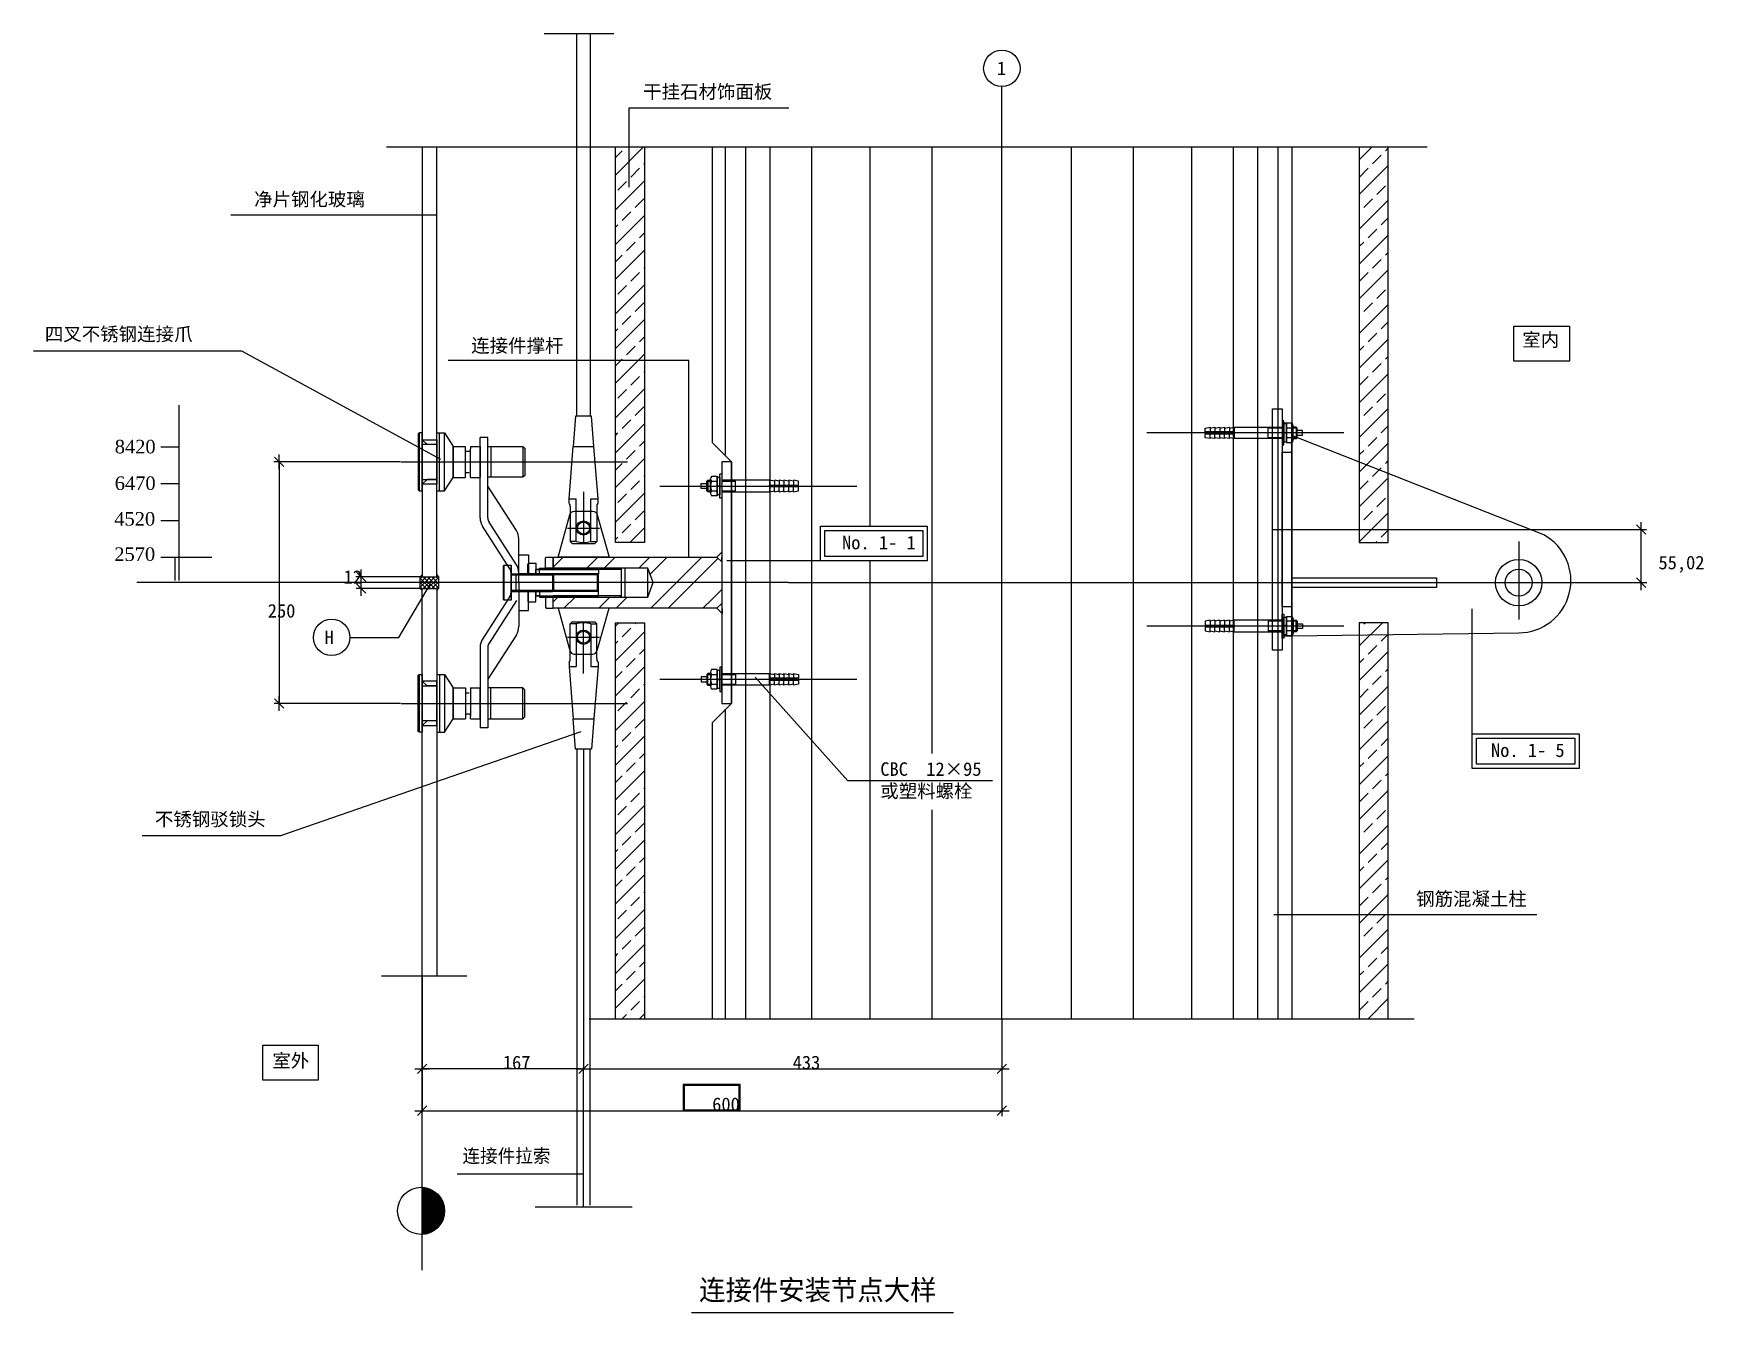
# Model space of a CAD drawing. Header units: metres. Extents: x 7765 to 9494, y 4065 to 5389.
import ezdxf

# ---------------------------------------------------------------- set-up
doc = ezdxf.new("R2010")
doc.units = ezdxf.units.M
for name, color, linetype in [('CACHE', 3, 'Continuous'), ('FORT', 7, 'Continuous'), ('MOYEN', 4, 'Continuous'), ('PUB_DIM', 3, 'Continuous'), ('TEXT', 7, 'Continuous')]:
    doc.layers.add(name, color=color, linetype=linetype)

# ---------------------------------------------------------------- blocks, each defined once
blk = doc.blocks.new('_DIMX')
blk.add_line((-109.45, 0), (109.45, 0))
blk.add_lwpolyline([(-70, -70), (70, 70)])
blk = doc.blocks.new('PLOT')
at = {"layer": 'CACHE'}
for p, q in [((-23, 0), (-18, 5)), ((-18, 15), (-18, 5)), ((18, 15), (18, 5)), ((23, 0), (18, 5))]:
    blk.add_line(p, q, dxfattribs=at)
at = {"layer": 'MOYEN'}
for p, q in [((-16.11, 104.1), (-14.11, 106.1)), ((-16.11, 104.1), (15.89, 104.1)), ((-16.11, 68), (-16.11, 104.1)), ((-14.11, 106.1), (13.89, 106.1)), ((13.89, 106.1), (15.89, 104.1)), ((15.89, 104.1), (15.89, 68)), ((-16.11, 71.1), (15.89, 71.1)), ((-16, 50), (-16, 60)), ((-16, 60), (16, 60)), ((16, 50), (16, 60)), ((-16, 50), (-13.5, 50)), ((-16, 32), (-16, 45)), ((16, 45), (-16, 45)), ((16, 50), (-13.5, 50)), ((-11, 45), (-11, 48.5)), ((11, 45), (11, 48.5)), ((16, 32), (16, 45)), ((-30, 23), (-16, 32)), ((30, 23), (-30, 23)), ((-30, 15), (-30, 23)), ((30, 18), (-30, 18)), ((16, 32), (-16, 32)), ((-16, 32), (16, 32)), ((30, 23), (16, 32)), ((30, 15), (30, 23))]:
    blk.add_line(p, q, dxfattribs=at)
for start in [0, 360]:
    blk.add_arc((-12.5, 48.5), 1.5, start, 90, dxfattribs=at)

msp = doc.modelspace()

# ---------------------------------------------------------------- hatches: boundary and pattern name
h = msp.add_hatch()
h.set_pattern_fill('ANSI33', scale=4)
h.paths.add_polyline_path([(8397.19, 5271.11), (8367.19, 5271.11), (8367.19, 4861.72), (8397.19, 4861.72)])
h = msp.add_hatch()
h.set_pattern_fill('ANSI33', scale=4)
h.paths.add_polyline_path([(9137.19, 5271.11), (9167.19, 5271.11), (9167.19, 4861.72), (9137.19, 4861.72)])
h = msp.add_hatch()
h.set_pattern_fill('ANSI32', scale=4)
h.paths.add_polyline_path([(8467.19, 4820.22), (8467.19, 4846.72), (8302.69, 4846.72), (8302.69, 4835.22), (8400.71, 4835.22), (8406.39, 4820.22)])
h.paths.add_polyline_path([(8467.19, 4793.72), (8467.19, 4820.22), (8406.39, 4820.22), (8400.71, 4805.22), (8302.69, 4805.22), (8302.69, 4793.72)])
h = msp.add_hatch()
h.set_pattern_fill('ANSI32', scale=4)
h.paths.add_polyline_path([(8477.19, 4841.72), (8472.19, 4846.72), (8467.19, 4846.72), (8467.19, 4820.22), (8477.19, 4820.22)])
h.paths.add_polyline_path([(8477.19, 4820.22), (8467.19, 4820.22), (8467.19, 4793.72), (8472.19, 4793.72), (8477.19, 4798.72)])
h = msp.add_hatch()
h.set_pattern_fill('ANSI37')
h.paths.add_polyline_path([(8184.19, 4826.24), (8165.19, 4826.24), (8165.19, 4820.24), (8184.19, 4820.24)])
h.paths.add_polyline_path([(8184.19, 4820.24), (8165.19, 4820.24), (8165.19, 4814.24), (8184.19, 4814.24)])
h = msp.add_hatch()
h.set_pattern_fill('ANSI33', scale=4)
h.paths.add_polyline_path([(8367.19, 4368.89), (8397.19, 4368.89), (8397.19, 4778.72), (8367.19, 4778.72)])
h = msp.add_hatch()
h.set_pattern_fill('ANSI33', scale=4)
h.paths.add_polyline_path([(9167.19, 4368.89), (9137.19, 4368.89), (9137.19, 4778.72), (9167.19, 4778.72)])
h = msp.add_hatch()
h.set_pattern_fill('SOLID')
h.paths.add_polyline_path([(8167.19, 4145.79, 0.4), (8190.44, 4170.11, 0.4), (8167.19, 4194.42)])

# ---------------------------------------------------------------- linework, layer by layer
for p, q in [((8293.28, 5388.6), (8365.68, 5388.6)), ((8767.19, 4368.89), (8767.19, 5333.59)), ((8130.21, 5271.11), (9207.57, 5271.11)), ((8367.19, 4861.72), (8367.19, 5271.11)), ((8397.19, 5271.11), (8397.19, 4861.72)), ((8481.24, 4951.17), (8481.24, 5271.11)), ((8502.08, 4368.89), (8502.08, 5271.11)), ((8527.33, 4368.89), (8527.33, 5271.11)), ((8570.66, 4368.89), (8570.66, 5271.11)), ((8630.94, 4878.79), (8630.94, 5271.11)), ((8694.99, 4643.48), (8694.99, 5271.11)), ((8839.39, 4368.89), (8839.39, 5271.11)), ((8903.44, 4368.89), (8903.44, 5271.11)), ((8963.72, 4368.89), (8963.72, 5271.11)), ((9007.05, 4368.89), (9007.05, 5271.11)), ((9032.3, 4368.89), (9032.3, 5271.11)), ((9053.14, 4368.89), (9053.14, 5271.11)), ((9137.19, 5271.11), (9137.19, 4861.72)), ((9167.19, 4861.72), (9167.19, 5271.11)), ((7969.17, 5201), (8182.87, 5201)), ((7764.78, 5059.96), (7980.23, 5059.96)), ((7980.23, 5059.96), (8186.28, 4947.95)), ((7915.56, 4822.53), (7915.56, 5003.97)), ((9047.19, 5000.24), (9057.19, 5000.24)), ((9047.19, 4750.24), (9047.19, 5000.24)), ((9057.19, 5000.24), (9057.19, 4750.24)), ((8977.69, 4980.24), (8982.69, 4981.24)), ((8977.69, 4976.24), (8977.69, 4980.24)), ((8982.69, 4981.24), (8982.69, 4976.24)), ((8982.69, 4981.24), (8982.69, 4980.24)), ((8982.69, 4980.24), (8987.69, 4981.24)), ((8987.69, 4981.24), (8987.69, 4976.24)), ((8987.69, 4981.24), (8987.69, 4980.24)), ((8987.69, 4980.24), (8992.69, 4981.24)), ((8992.69, 4981.24), (8992.69, 4976.24)), ((8992.69, 4981.24), (8992.69, 4980.24)), ((8992.69, 4980.24), (8997.69, 4981.24)), ((8997.69, 4981.24), (8997.69, 4976.24)), ((8997.69, 4981.24), (8997.69, 4980.24)), ((8997.69, 4980.24), (9002.69, 4981.24)), ((9002.69, 4981.24), (9002.69, 4976.24)), ((9002.69, 4981.24), (9002.69, 4980.24)), ((9002.69, 4980.24), (9007.69, 4981.24)), ((9007.69, 4981.24), (9007.69, 4969.24)), ((9007.69, 4981.24), (9057.19, 4981.24)), ((9042.74, 4969.24), (9042.74, 4981.24)), ((9057.19, 4980.24), (9042.74, 4980.24)), ((9057.19, 4985.24), (9057.19, 4765.24)), ((9067.19, 4985.24), (9057.19, 4985.24)), ((9067.69, 4985.26), (9061.69, 4985.26)), ((9061.69, 4985.26), (9061.69, 4965.23)), ((9067.69, 4980.25), (9061.78, 4980.25)), ((9067.19, 4765.24), (9067.19, 4985.24)), ((9068.69, 4967.73), (9068.69, 4982.75)), ((9071.69, 4981.24), (9068.69, 4981.24)), ((9072.69, 4980.24), (9068.69, 4980.24)), ((9071.69, 4981.24), (9071.69, 4969.24)), ((9072.69, 4980.24), (9071.69, 4981.24)), ((9072.69, 4970.24), (9072.69, 4980.24)), ((9121.24, 4975.24), (8917.36, 4975.24)), ((9007.69, 4976.24), (8977.69, 4976.24)), ((8977.69, 4970.24), (8977.69, 4974.24)), ((8977.69, 4974.24), (9007.69, 4974.24)), ((8982.69, 4969.24), (8977.69, 4970.24)), ((8982.69, 4969.24), (8982.69, 4974.24)), ((8987.69, 4969.24), (8982.69, 4970.24)), ((8982.69, 4970.24), (8982.69, 4969.24)), ((8987.69, 4969.24), (8987.69, 4974.24)), ((8992.69, 4969.24), (8987.69, 4970.24)), ((8987.69, 4970.24), (8987.69, 4969.24)), ((8992.69, 4969.24), (8992.69, 4974.24)), ((8997.69, 4969.24), (8992.69, 4970.24)), ((8992.69, 4970.24), (8992.69, 4969.24)), ((8997.69, 4969.24), (8997.69, 4974.24)), ((9002.69, 4969.24), (8997.69, 4970.24)), ((8997.69, 4970.24), (8997.69, 4969.24)), ((9002.69, 4969.24), (9002.69, 4974.24)), ((9007.69, 4969.24), (9002.69, 4970.24)), ((9002.69, 4970.24), (9002.69, 4969.24)), ((9007.69, 4974.24), (9007.69, 4976.24)), ((9057.19, 4969.24), (9007.69, 4969.24)), ((9057.19, 4970.24), (9042.74, 4970.24)), ((9061.69, 4974.41), (9059.19, 4976.08)), ((9061.69, 4965.23), (9067.69, 4965.23)), ((9067.69, 4970.23), (9061.78, 4970.23)), ((9067.19, 4972.32), (9067.19, 4769.24)), ((9328.15, 4869.66), (9067.19, 4972.32)), ((9072.69, 4970.24), (9068.69, 4970.24)), ((9068.69, 4969.24), (9071.69, 4969.24)), ((9071.69, 4969.24), (9072.69, 4970.24)), ((9078.28, 4977.74), (9072.69, 4977.74)), ((9072.69, 4972.74), (9078.28, 4972.74)), ((9073.47, 4975.24, -43.08), (9073.47, 4975.24, 17.96)), ((9078.28, 4972.74), (9078.28, 4977.74)), ((7896.52, 4960.73), (7915.56, 4960.73)), ((8144.77, 4945.22), (8013.49, 4945.22)), ((8019.26, 4945.22), (8019.26, 4695.22)), ((8145.4, 4945.22), (8379.54, 4945.22)), ((8319.19, 4906.93), (8323.53, 4961.03)), ((8349.19, 4906.93), (8344.85, 4961.03)), ((8477.19, 4945.22), (8477.19, 4695.22)), ((8487.19, 4945.22), (8477.19, 4945.22)), ((8487.19, 4695.22), (8487.19, 4945.22)), ((9057.19, 4795.24), (9057.19, 4955.24)), ((9057.19, 4955.24), (9067.19, 4955.24)), ((9067.19, 4955.24), (9067.19, 4795.24)), ((8465.69, 4912.71), (8465.69, 4927.73)), ((8466.69, 4930.24), (8472.69, 4930.24)), ((8472.69, 4930.24), (8472.69, 4910.21)), ((7896.52, 4922.68), (7915.56, 4922.68)), ((8334.19, 4914.18), (8334.19, 4860.72)), ((8413.14, 4920.22), (8617.02, 4920.22)), ((8456.09, 4917.72), (8456.09, 4922.72)), ((8456.09, 4922.72), (8461.69, 4922.72)), ((8461.69, 4917.72), (8456.09, 4917.72)), ((8460.91, 4920.22, -43.08), (8460.91, 4920.22, 17.96)), ((8461.69, 4925.22), (8462.69, 4926.22)), ((8461.69, 4925.22), (8465.69, 4925.22)), ((8461.69, 4915.22), (8461.69, 4925.22)), ((8461.69, 4915.22), (8465.69, 4915.22)), ((8462.69, 4914.22), (8461.69, 4915.22)), ((8462.69, 4926.22), (8462.69, 4914.22)), ((8462.69, 4926.22), (8465.69, 4926.22)), ((8465.69, 4914.22), (8462.69, 4914.22)), ((8466.69, 4925.23), (8472.6, 4925.23)), ((8466.69, 4915.21), (8472.6, 4915.21)), ((8472.69, 4910.21), (8466.69, 4910.21)), ((8472.69, 4919.39), (8475.19, 4921.05)), ((8526.69, 4926.22), (8477.19, 4926.22)), ((8477.19, 4925.22), (8491.64, 4925.22)), ((8477.19, 4915.22), (8491.64, 4915.22)), ((8477.19, 4914.22), (8526.69, 4914.22)), ((8491.64, 4914.22), (8491.64, 4926.22)), ((8526.69, 4926.22), (8526.69, 4914.22)), ((8531.69, 4925.22), (8526.69, 4926.22)), ((8526.69, 4919.22), (8526.69, 4921.22)), ((8526.69, 4921.22), (8556.69, 4921.22)), ((8556.69, 4919.22), (8526.69, 4919.22)), ((8526.69, 4914.22), (8531.69, 4915.22)), ((8531.69, 4926.22), (8531.69, 4921.22)), ((8536.69, 4925.22), (8531.69, 4926.22)), ((8531.69, 4926.22), (8531.69, 4925.22)), ((8531.69, 4914.22), (8531.69, 4919.22)), ((8531.69, 4915.22), (8531.69, 4914.22)), ((8531.69, 4914.22), (8536.69, 4915.22)), ((8536.69, 4926.22), (8536.69, 4921.22)), ((8541.69, 4925.22), (8536.69, 4926.22)), ((8536.69, 4926.22), (8536.69, 4925.22)), ((8536.69, 4914.22), (8536.69, 4919.22)), ((8536.69, 4915.22), (8536.69, 4914.22)), ((8536.69, 4914.22), (8541.69, 4915.22)), ((8541.69, 4926.22), (8541.69, 4921.22)), ((8546.69, 4925.22), (8541.69, 4926.22)), ((8541.69, 4926.22), (8541.69, 4925.22)), ((8541.69, 4914.22), (8541.69, 4919.22)), ((8541.69, 4915.22), (8541.69, 4914.22)), ((8541.69, 4914.22), (8546.69, 4915.22)), ((8546.69, 4926.22), (8546.69, 4921.22)), ((8551.69, 4925.22), (8546.69, 4926.22)), ((8546.69, 4926.22), (8546.69, 4925.22)), ((8546.69, 4914.22), (8546.69, 4919.22)), ((8546.69, 4915.22), (8546.69, 4914.22)), ((8546.69, 4914.22), (8551.69, 4915.22)), ((8551.69, 4926.22), (8551.69, 4921.22)), ((8556.69, 4925.22), (8551.69, 4926.22)), ((8551.69, 4926.22), (8551.69, 4925.22)), ((8551.69, 4914.22), (8551.69, 4919.22)), ((8551.69, 4915.22), (8551.69, 4914.22)), ((8551.69, 4914.22), (8556.69, 4915.22)), ((8556.69, 4921.22), (8556.69, 4925.22)), ((8556.69, 4915.22), (8556.69, 4919.22)), ((8319.19, 4902.62), (8319.19, 4906.93)), ((8319.19, 4906.93), (8326.69, 4906.93)), ((8320.44, 4898.82), (8320.44, 4862.72)), ((8326.69, 4862.72), (8326.69, 4906.93)), ((8341.69, 4862.72), (8341.69, 4906.93)), ((8341.69, 4906.93), (8349.19, 4906.93)), ((8347.94, 4898.82), (8347.94, 4862.72)), ((8349.19, 4902.62), (8349.19, 4906.93)), ((7896.52, 4884.63), (7915.56, 4884.63)), ((8317.62, 4876.72), (8350.76, 4876.72)), ((8317.62, 4876.72), (8350.76, 4876.72)), ((9047.81, 4875.24), (9434.45, 4875.24)), ((9428.88, 4820.22), (9428.88, 4875.24)), ((8326.69, 4862.72), (8320.44, 4862.72)), ((8322.44, 4860.72), (8320.44, 4862.72)), ((8322.44, 4860.72), (8345.94, 4860.72)), ((8341.69, 4862.72), (8347.94, 4862.72)), ((8345.94, 4860.72), (8347.94, 4862.72)), ((8397.19, 4861.72), (8367.19, 4861.72)), ((8583.94, 4874.29), (8685.51, 4874.29)), ((8583.94, 4847.29), (8583.94, 4874.29)), ((8685.51, 4874.29), (8685.51, 4847.29)), ((9137.19, 4861.72), (9167.19, 4861.72)), ((9302.17, 4862.81), (9302.17, 4782.11)), ((7896.52, 4846.58), (7949.52, 4846.58)), ((8302.69, 4835.22), (8302.69, 4846.72)), ((8302.69, 4846.72), (8472.19, 4846.72)), ((8472.19, 4846.72), (8477.19, 4841.72)), ((8477.19, 4841.72), (8477.19, 4798.72)), ((8477.19, 4841.72), (8477.19, 4798.72)), ((8579.44, 4842.79), (8482.53, 4842.79)), ((8685.51, 4847.29), (8583.94, 4847.29)), ((8630.94, 4368.89), (8630.94, 4842.79)), ((8167.7, 4826.22), (8098.65, 4826.22)), ((8104.13, 4814.22), (8104.13, 4826.22)), ((8167.19, 4828.24), (8165.19, 4826.24)), ((8165.19, 4814.24), (8165.19, 4826.24)), ((8182.19, 4828.24), (8184.19, 4826.24)), ((8184.19, 4826.24), (8184.19, 4814.24)), ((8259.19, 4805.22), (8259.19, 4838.22)), ((8260.19, 4828.22), (8259.19, 4829.22)), ((8311.69, 4833.72), (8285.69, 4833.72)), ((8400.71, 4835.22), (8302.69, 4835.22)), ((8302.69, 4812.22), (8302.69, 4828.22)), ((8310.19, 4835.22), (8348.19, 4835.22)), ((8349.69, 4829.22), (8348.69, 4828.22)), ((8348.69, 4812.22), (8348.69, 4828.22)), ((8349.69, 4811.22), (8349.69, 4829.22)), ((8400.71, 4805.22), (8400.71, 4835.22)), ((8406.39, 4820.22), (8400.71, 4835.22)), ((9067.19, 4825.22), (9217.19, 4825.22)), ((9067.19, 4815.22), (9067.19, 4825.22)), ((9217.19, 4825.22), (9217.19, 4815.22)), ((8546.2, 4820.22), (7871.95, 4820.22)), ((8166.56, 4814.22), (8098.88, 4814.22)), ((8167.19, 4812.24), (8165.19, 4814.24)), ((8182.19, 4812.24), (8184.19, 4814.24)), ((8259.19, 4811.22), (8302.19, 4811.22)), ((8276.69, 4812.22), (8348.69, 4812.22)), ((8349.69, 4811.22), (8348.69, 4812.22)), ((8400.71, 4805.22), (8406.39, 4820.22)), ((8546.2, 4820.22), (9262.88, 4820.22)), ((8987.71, 4820.22), (9221.06, 4820.22)), ((9032.93, 4820.22), (9434.68, 4820.22)), ((9217.19, 4815.22), (9067.19, 4815.22)), ((9239.75, 4820.22), (9364.6, 4820.22)), ((8302.69, 4793.72), (8302.69, 4805.22)), ((8302.69, 4805.22), (8400.71, 4805.22)), ((8472.19, 4793.72), (8302.69, 4793.72)), ((8477.19, 4798.72), (8472.19, 4793.72)), ((9067.19, 4795.24), (9057.19, 4795.24)), ((9254.04, 4663.9), (9254.04, 4793.18)), ((8322.44, 4779.72), (8320.44, 4777.72)), ((8320.44, 4741.62), (8320.44, 4777.72)), ((8326.69, 4777.72), (8320.44, 4777.72)), ((8322.44, 4779.72), (8345.94, 4779.72)), ((8326.69, 4777.72), (8326.69, 4733.51)), ((8334.19, 4726.27), (8334.19, 4779.72)), ((8341.69, 4777.72), (8347.94, 4777.72)), ((8341.69, 4777.72), (8341.69, 4733.51)), ((8345.94, 4779.72), (8347.94, 4777.72)), ((8347.94, 4741.62), (8347.94, 4777.72)), ((8367.19, 4778.72), (8397.19, 4778.72)), ((8367.19, 4368.89), (8367.19, 4778.72)), ((8397.19, 4778.72), (8397.19, 4368.89)), ((9121.24, 4775.24), (8917.36, 4775.24)), ((8982.69, 4781.24), (8977.69, 4780.24)), ((8977.69, 4780.24), (8977.69, 4776.24)), ((8977.69, 4776.24), (9007.69, 4776.24)), ((9007.69, 4774.24), (8977.69, 4774.24)), ((8977.69, 4774.24), (8977.69, 4770.24)), ((8982.69, 4781.24), (8982.69, 4776.24)), ((8987.69, 4781.24), (8982.69, 4780.24)), ((8982.69, 4780.24), (8982.69, 4781.24)), ((8982.69, 4769.24), (8982.69, 4774.24)), ((8987.69, 4781.24), (8987.69, 4776.24)), ((8992.69, 4781.24), (8987.69, 4780.24)), ((8987.69, 4780.24), (8987.69, 4781.24)), ((8987.69, 4769.24), (8987.69, 4774.24)), ((8992.69, 4781.24), (8992.69, 4776.24)), ((8997.69, 4781.24), (8992.69, 4780.24)), ((8992.69, 4780.24), (8992.69, 4781.24)), ((8992.69, 4769.24), (8992.69, 4774.24)), ((8997.69, 4781.24), (8997.69, 4776.24)), ((9002.69, 4781.24), (8997.69, 4780.24)), ((8997.69, 4780.24), (8997.69, 4781.24)), ((8997.69, 4769.24), (8997.69, 4774.24)), ((9002.69, 4781.24), (9002.69, 4776.24)), ((9007.69, 4781.24), (9002.69, 4780.24)), ((9002.69, 4780.24), (9002.69, 4781.24)), ((9002.69, 4769.24), (9002.69, 4774.24)), ((9007.69, 4769.24), (9007.69, 4781.24)), ((9057.19, 4781.24), (9007.69, 4781.24)), ((9007.69, 4776.24), (9007.69, 4774.24)), ((9042.74, 4781.24), (9042.74, 4769.24)), ((9057.19, 4780.24), (9042.74, 4780.24)), ((9061.69, 4776.08), (9059.19, 4774.41)), ((9061.69, 4765.23), (9061.69, 4785.26)), ((9061.69, 4785.26), (9067.69, 4785.26)), ((9067.69, 4780.25), (9061.78, 4780.25)), ((9068.69, 4782.75), (9068.69, 4767.73)), ((9068.69, 4781.24), (9071.69, 4781.24)), ((9072.69, 4780.24), (9068.69, 4780.24)), ((9071.69, 4769.24), (9071.69, 4781.24)), ((9071.69, 4781.24), (9072.69, 4780.24)), ((9072.69, 4780.24), (9072.69, 4770.24)), ((9072.69, 4777.74), (9078.28, 4777.74)), ((9078.28, 4772.74), (9072.69, 4772.74)), ((9073.47, 4775.24, -43.08), (9073.47, 4775.24, 17.96)), ((9078.28, 4777.74), (9078.28, 4772.74)), ((9137.19, 4778.72), (9137.19, 4368.89)), ((9167.19, 4778.72), (9137.19, 4778.72)), ((9167.19, 4368.89), (9167.19, 4778.72)), ((8317.62, 4763.72), (8350.76, 4763.72)), ((8977.69, 4770.24), (8982.69, 4769.24)), ((8982.69, 4769.24), (8982.69, 4770.24)), ((8982.69, 4770.24), (8987.69, 4769.24)), ((8987.69, 4769.24), (8987.69, 4770.24)), ((8987.69, 4770.24), (8992.69, 4769.24)), ((8992.69, 4769.24), (8992.69, 4770.24)), ((8992.69, 4770.24), (8997.69, 4769.24)), ((8997.69, 4769.24), (8997.69, 4770.24)), ((8997.69, 4770.24), (9002.69, 4769.24)), ((9002.69, 4769.24), (9002.69, 4770.24)), ((9002.69, 4770.24), (9007.69, 4769.24)), ((9007.69, 4769.24), (9057.19, 4769.24)), ((9057.19, 4770.24), (9042.74, 4770.24)), ((9057.19, 4765.24), (9067.19, 4765.24)), ((9067.69, 4765.23), (9061.69, 4765.23)), ((9067.69, 4770.23), (9061.78, 4770.23)), ((9067.19, 4769.24), (9067.19, 4765.24)), ((9067.19, 4765.24), (9302.17, 4768.32)), ((9072.69, 4770.24), (9068.69, 4770.24)), ((9071.69, 4769.24), (9068.69, 4769.24)), ((9072.69, 4770.24), (9071.69, 4769.24)), ((8319.19, 4737.83), (8319.19, 4733.51)), ((8349.19, 4737.83), (8349.19, 4733.51)), ((9057.19, 4750.24), (9047.19, 4750.24)), ((8319.19, 4733.51), (8326.69, 4733.51)), ((8319.19, 4733.51), (8323.53, 4679.41)), ((8341.69, 4733.51), (8349.19, 4733.51)), ((8349.19, 4733.51), (8344.85, 4679.41)), ((8413.14, 4720.22), (8617.02, 4720.22)), ((8461.69, 4722.72), (8456.09, 4722.72)), ((8456.09, 4722.72), (8456.09, 4717.72)), ((8460.91, 4720.22, -43.08), (8460.91, 4720.22, 17.96)), ((8462.69, 4726.22), (8461.69, 4725.22)), ((8461.69, 4725.22), (8465.69, 4725.22)), ((8461.69, 4725.22), (8461.69, 4715.22)), ((8462.69, 4714.22), (8462.69, 4726.22)), ((8465.69, 4726.22), (8462.69, 4726.22)), ((8465.69, 4727.73), (8465.69, 4712.71)), ((8472.69, 4730.24), (8466.69, 4730.24)), ((8466.69, 4725.23), (8472.6, 4725.23)), ((8472.69, 4710.21), (8472.69, 4730.24)), ((8472.69, 4721.05), (8475.19, 4719.39)), ((8477.19, 4726.22), (8526.69, 4726.22)), ((8477.19, 4725.22), (8491.64, 4725.22)), ((8491.64, 4726.22), (8491.64, 4714.22)), ((8526.69, 4714.22), (8526.69, 4726.22)), ((8526.69, 4726.22), (8531.69, 4725.22)), ((8556.69, 4721.22), (8526.69, 4721.22)), ((8526.69, 4721.22), (8526.69, 4719.22)), ((8531.69, 4726.22), (8531.69, 4721.22)), ((8531.69, 4725.22), (8531.69, 4726.22)), ((8531.69, 4726.22), (8536.69, 4725.22)), ((8536.69, 4726.22), (8536.69, 4721.22)), ((8536.69, 4725.22), (8536.69, 4726.22)), ((8536.69, 4726.22), (8541.69, 4725.22)), ((8541.69, 4726.22), (8541.69, 4721.22)), ((8541.69, 4725.22), (8541.69, 4726.22)), ((8541.69, 4726.22), (8546.69, 4725.22)), ((8546.69, 4726.22), (8546.69, 4721.22)), ((8546.69, 4725.22), (8546.69, 4726.22)), ((8546.69, 4726.22), (8551.69, 4725.22)), ((8551.69, 4726.22), (8551.69, 4721.22)), ((8551.69, 4725.22), (8551.69, 4726.22)), ((8551.69, 4726.22), (8556.69, 4725.22)), ((8556.69, 4725.22), (8556.69, 4721.22)), ((8167.19, 4108.75), (8167.19, 4717.86)), ((8456.09, 4717.72), (8461.69, 4717.72)), ((8461.69, 4715.22), (8465.69, 4715.22)), ((8461.69, 4715.22), (8462.69, 4714.22)), ((8462.69, 4714.22), (8465.69, 4714.22)), ((8466.69, 4715.21), (8472.6, 4715.21)), ((8466.69, 4710.21), (8472.69, 4710.21)), ((8477.19, 4715.22), (8491.64, 4715.22)), ((8526.69, 4714.22), (8477.19, 4714.22)), ((8526.69, 4719.22), (8556.69, 4719.22)), ((8531.69, 4715.22), (8526.69, 4714.22)), ((8531.69, 4714.22), (8531.69, 4719.22)), ((8536.69, 4715.22), (8531.69, 4714.22)), ((8531.69, 4714.22), (8531.69, 4715.22)), ((8536.69, 4714.22), (8536.69, 4719.22)), ((8541.69, 4715.22), (8536.69, 4714.22)), ((8536.69, 4714.22), (8536.69, 4715.22)), ((8541.69, 4714.22), (8541.69, 4719.22)), ((8546.69, 4715.22), (8541.69, 4714.22)), ((8541.69, 4714.22), (8541.69, 4715.22)), ((8546.69, 4714.22), (8546.69, 4719.22)), ((8551.69, 4715.22), (8546.69, 4714.22)), ((8546.69, 4714.22), (8546.69, 4715.22)), ((8551.69, 4714.22), (8551.69, 4719.22)), ((8556.69, 4715.22), (8551.69, 4714.22)), ((8551.69, 4714.22), (8551.69, 4715.22)), ((8556.69, 4719.22), (8556.69, 4715.22)), ((8144.77, 4695.22), (8013.88, 4695.22)), ((8145.4, 4695.22), (8379.54, 4695.22)), ((8477.19, 4695.22), (8487.19, 4695.22)), ((8481.24, 4368.89), (8481.24, 4689.27)), ((8020.85, 4558.59), (8331.77, 4666.07)), ((9258.54, 4659.4), (9360.11, 4659.4)), ((9258.54, 4632.4), (9258.54, 4659.4)), ((9360.11, 4659.4), (9360.11, 4632.4)), ((8334.19, 4647.35), (8334.19, 4315.92)), ((9360.11, 4632.4), (9258.54, 4632.4)), ((8694.99, 4368.89), (8694.99, 4584.95)), ((7877.2, 4558.59), (8020.85, 4558.59)), ((8124.92, 4413.3), (8213.37, 4413.3)), ((8167.19, 4412.68), (8167.19, 4272.51)), ((8167.19, 4412.68), (8167.19, 4315.92)), ((8340.01, 4368.89), (9194.1, 4368.89)), ((8767.19, 4368.26), (8767.19, 4315.92)), ((8767.19, 4368.26), (8767.19, 4268.18)), ((8331.69, 4317.17), (8167.19, 4317.17)), ((8330.37, 4317.17), (8767.19, 4317.17)), ((8334.19, 4174.94), (8334.19, 4318.42)), ((8167.19, 4273.76), (8767.19, 4273.76)), ((8283.97, 4174.32), (8384.4, 4174.32)), ((8446.06, 4064.82), (8717.08, 4064.82))]:
    msp.add_line(p, q)
for points in [[(8327.19, 4992.47), (8327.19, 5388.6)], [(8341.19, 5388.6), (8341.19, 4992.47)], [(8381.46, 5229.5), (8381.46, 5311.54), (8546.85, 5311.54)], [(8167.19, 5271.11), (8167.19, 4826.22), (8182.19, 4826.22), (8182.19, 5271.11)], [(8443.09, 4846.72), (8443.09, 5050.21), (8194.25, 5050.21)], [(8164.19, 4915.11), (8164.19, 4975.11), (8163.19, 4974.11), (8163.19, 4916.11), (8164.19, 4915.11)], [(7911.59, 4822.53), (7911.59, 4846.58)], [(8472.19, 4846.72), (8477.19, 4841.72), (8477.69, 4852.22), (8472.19, 4846.72)], [(8259.19, 4829.22), (8302.19, 4829.22), (8303.19, 4828.22), (8303.19, 4812.22), (8302.19, 4811.22), (8259.19, 4811.22), (8259.19, 4829.22), (8259.19, 4828.22), (8303.19, 4828.22), (8303.19, 4812.22), (8259.19, 4812.22)], [(8348.69, 4828.22), (8277.69, 4828.22), (8276.69, 4829.22), (8276.69, 4839.22), (8277.69, 4840.22), (8284.69, 4840.22), (8284.69, 4833.72), (8288.69, 4833.72), (8288.69, 4835.22), (8348.19, 4835.22), (8349.69, 4833.72), (8349.69, 4829.22), (8349.69, 4829.22), (8276.69, 4829.22)], [(8092.29, 4763.56), (8143.06, 4763.56), (8175.7, 4819.04)], [(8167.19, 4413.3), (8167.19, 4814.22), (8182.19, 4814.22), (8182.19, 4413.3)], [(8348.69, 4812.22), (8277.69, 4812.22), (8276.69, 4811.22), (8276.69, 4801.22), (8277.69, 4800.22), (8284.69, 4800.22), (8284.69, 4806.72), (8288.69, 4806.72), (8288.69, 4805.22), (8348.19, 4805.22), (8349.69, 4806.72), (8349.69, 4811.22), (8349.69, 4811.22), (8276.69, 4811.22)], [(8472.19, 4793.72), (8477.19, 4798.72), (8477.69, 4788.22), (8472.19, 4793.72)], [(8164.19, 4725.33), (8164.19, 4665.33), (8163.19, 4666.33), (8163.19, 4724.33), (8164.19, 4725.33)], [(8757.54, 4615.03), (8607.68, 4615.03), (8512.02, 4722.51)], [(8327.19, 4647.97), (8327.19, 4175.88)], [(8341.19, 4175.88), (8341.19, 4647.97)], [(9048.54, 4476.93), (9320.81, 4476.93)], [(8203.38, 4208.29), (8333.56, 4208.29)]]:
    msp.add_lwpolyline(points)
for points in [[(9297.2, 5085.57), (9354.59, 5085.57), (9354.59, 5049.39), (9297.2, 5049.39)], [(8342.32, 4992.47), (8326.05, 4992.47), (8323.53, 4961.03), (8344.85, 4961.03)], [(9059.19, 4962.74), (9059.19, 4987.74), (9057.19, 4987.74), (9057.19, 4962.74)], [(9059.19, 4984.44), (9059.19, 4966.04), (9061.69, 4966.04), (9061.69, 4984.44)], [(8167.19, 4975.11), (8164.19, 4975.11), (8164.19, 4915.11), (8167.19, 4915.11)], [(8182.19, 4922.11), (8167.19, 4922.11), (8167.19, 4968.11), (8182.19, 4968.11)], [(8167.19, 4927.11), (8182.19, 4927.11), (8182.19, 4963.11), (8167.19, 4963.11)], [(8475.19, 4929.42), (8475.19, 4911.02), (8472.69, 4911.02), (8472.69, 4929.42)], [(8475.19, 4907.72), (8475.19, 4932.72), (8477.19, 4932.72), (8477.19, 4907.72)], [(8579.44, 4878.79), (8690.01, 4878.79), (8690.01, 4842.79), (8579.44, 4842.79)], [(8277.19, 4829.22), (8267.19, 4829.22), (8267.19, 4849), (8277.19, 4849)], [(8295.69, 4846.72), (8302.69, 4846.72), (8302.69, 4835.22), (8294.69, 4835.22), (8294.69, 4845.72)], [(8259.19, 4802.22), (8252.19, 4802.22), (8251.19, 4803.22), (8251.19, 4837.22), (8252.19, 4838.22), (8259.19, 4838.22)], [(8259.19, 4802.22), (8252.19, 4802.22), (8252.19, 4838.22), (8259.19, 4838.22)], [(8259.19, 4829.22), (8302.19, 4829.22), (8302.19, 4811.22), (8259.19, 4811.22)], [(8302.19, 4811.22), (8259.19, 4811.22), (8259.19, 4829.22), (8302.19, 4829.22)], [(8302.19, 4811.22), (8259.19, 4811.22), (8259.19, 4829.22), (8302.19, 4829.22)], [(8264.19, 4811.22), (8259.19, 4811.22), (8259.19, 4829.22), (8264.19, 4829.22)], [(8264.19, 4812.22), (8259.19, 4812.22), (8259.19, 4828.22), (8264.19, 4828.22)], [(8284.69, 4833.72), (8349.69, 4833.72), (8349.69, 4829.22), (8284.69, 4829.22)], [(8288.69, 4833.72), (8284.69, 4833.72), (8284.69, 4829.22), (8288.69, 4829.22)], [(8302.69, 4835.22), (8373.19, 4835.22), (8373.19, 4833.72), (8302.69, 4833.72)], [(8373.19, 4805.22), (8377.26, 4805.22), (8377.26, 4835.22), (8373.19, 4835.22)], [(8277.19, 4811.22), (8267.19, 4811.22), (8267.19, 4791.44), (8277.19, 4791.44)], [(8284.69, 4806.72), (8349.69, 4806.72), (8349.69, 4811.22), (8284.69, 4811.22)], [(8288.69, 4806.72), (8284.69, 4806.72), (8284.69, 4811.22), (8288.69, 4811.22)], [(8302.69, 4805.22), (8373.19, 4805.22), (8373.19, 4806.72), (8302.69, 4806.72)], [(8295.69, 4793.72), (8302.69, 4793.72), (8302.69, 4805.22), (8294.69, 4805.22), (8294.69, 4794.72)], [(9059.19, 4787.74), (9059.19, 4762.74), (9057.19, 4762.74), (9057.19, 4787.74)], [(9059.19, 4766.04), (9059.19, 4784.44), (9061.69, 4784.44), (9061.69, 4766.04)], [(8167.19, 4665.33), (8164.19, 4665.33), (8164.19, 4725.33), (8167.19, 4725.33)], [(8475.19, 4711.02), (8475.19, 4729.42), (8472.69, 4729.42), (8472.69, 4711.02)], [(8475.19, 4732.72), (8475.19, 4707.72), (8477.19, 4707.72), (8477.19, 4732.72)], [(8182.19, 4718.33), (8167.19, 4718.33), (8167.19, 4672.33), (8182.19, 4672.33)], [(8167.19, 4713.33), (8182.19, 4713.33), (8182.19, 4677.33), (8167.19, 4677.33)], [(8342.32, 4647.97), (8326.05, 4647.97), (8323.53, 4679.41), (8344.85, 4679.41)], [(9254.04, 4663.9), (9364.61, 4663.9), (9364.61, 4627.9), (9254.04, 4627.9)], [(8002.11, 4341.54), (8059.49, 4341.54), (8059.49, 4305.35), (8002.11, 4305.35)], [(8437.2, 4273.76), (8496.46, 4273.76), (8496.46, 4300.85), (8437.2, 4300.85)], [(8438.25, 4274.81), (8495.41, 4274.81), (8495.41, 4299.8), (8438.25, 4299.8)]]:
    msp.add_lwpolyline(points, close=True)
for points in [[(8348.46, 4890.48), (8360.58, 4846.72), (8307.8, 4846.72), (8319.91, 4890.48, -0.34), (8324.73, 4894.15), (8343.64, 4894.15, -0.34)], [(8348.46, 4749.96), (8360.58, 4793.72), (8307.8, 4793.72), (8319.91, 4749.96, 0.34), (8324.73, 4746.29), (8343.64, 4746.29, 0.34)]]:
    msp.add_lwpolyline(points, format="xyb", close=True)
for centre, radius in [((8767.19, 5352.43), 18.84), ((8334.19, 4876.72), 7.43), ((8334.19, 4876.72), 7.43), ((8334.19, 4876.72), 6.25), ((9302.17, 4820.22), 24), ((9302.17, 4820.22), 14), ((8073.45, 4763.56), 18.84), ((8334.19, 4763.72), 7.43), ((8334.19, 4763.72), 6.25), ((8166.1, 4170.11), 24.34)]:
    msp.add_circle(centre, radius)
for centre, radius, start, end in [((9065.05, 4982.75), 3.63, 316.46, 43.54), ((9055.65, 4975.24), 13.04, 337.41, 22.59), ((9065.05, 4967.73), 3.63, 316.46, 43.54), ((8469.32, 4927.73), 3.63, 136.46, 223.54), ((8478.73, 4920.22), 13.04, 157.41, 202.59), ((8469.32, 4912.71), 3.63, 136.46, 223.54), ((8315.96, 4899.45), 4.52, 352.08, 44.47), ((8352.42, 4899.45), 4.52, 135.53, 187.92), ((8334.19, 4891.04), 29.29, 255.17, 284.83), ((9302.17, 4822.32), 54, 270, 61.25), ((8334.19, 4749.4), 29.29, 75.17, 104.83), ((9065.05, 4782.75), 3.63, 316.46, 43.54), ((9055.65, 4775.24), 13.04, 337.41, 22.59), ((9065.05, 4767.73), 3.63, 316.46, 43.54), ((8315.96, 4740.99), 4.52, 315.53, 7.92), ((8352.42, 4740.99), 4.52, 172.08, 224.47), ((8469.32, 4727.73), 3.63, 136.46, 223.54), ((8478.73, 4720.22), 13.04, 157.41, 202.59), ((8469.32, 4712.71), 3.63, 136.46, 223.54)]:
    msp.add_arc(centre, radius, start, end)
at = {"layer": 'MOYEN'}
for p, q in [((8235.19, 4970.33), (8227.19, 4970.33)), ((8227.19, 4887.21), (8227.19, 4970.33)), ((8235.19, 4887.21), (8235.19, 4970.33)), ((8264.66, 4874.16), (8235.19, 4920.22)), ((8257.93, 4834.5), (8229.71, 4878.58)), ((8264.66, 4838.81), (8236.45, 4882.89)), ((8267.19, 4820.22), (8267.19, 4865.54)), ((8259.19, 4820.22), (8259.19, 4830.18)), ((8267.19, 4820.22), (8267.19, 4830.18)), ((8257.93, 4805.95), (8229.71, 4761.86)), ((8259.19, 4820.22), (8259.19, 4810.26)), ((8267.19, 4820.22), (8267.19, 4774.9)), ((8264.66, 4801.63), (8236.45, 4757.55)), ((8264.66, 4766.28), (8235.19, 4720.22)), ((8227.19, 4753.24), (8227.19, 4670.11)), ((8235.19, 4753.24), (8235.19, 4670.11)), ((8235.19, 4670.11), (8227.19, 4670.11))]:
    msp.add_line(p, q, dxfattribs=at)
for centre, radius, start, end in [((8243.19, 4887.21), 16, 180, 212.62), ((8243.19, 4887.21), 8, 180, 212.62), ((8251.19, 4865.54), 16, 0, 32.62), ((8251.19, 4830.18), 8, 0, 32.62), ((8251.19, 4830.18), 16, 0, 32.62), ((8251.19, 4810.26), 8, 327.38, 0), ((8251.19, 4774.9), 16, 327.38, 0), ((8243.19, 4753.24), 16, 147.38, 180), ((8243.19, 4753.24), 8, 147.38, 180)]:
    msp.add_arc(centre, radius, start, end, dxfattribs=at)
at = {"layer": 'TEXT'}
for p, q in [((8467.19, 5271.11), (8467.19, 4965.22)), ((9067.19, 5271.11), (9067.19, 4368.89)), ((8467.19, 4965.22), (8487.19, 4945.22)), ((8487.19, 4945.22), (8487.19, 4695.22)), ((8487.19, 4695.22), (8467.19, 4675.22)), ((8467.19, 4675.22), (8467.19, 4368.89))]:
    msp.add_line(p, q, dxfattribs=at)

# ---------------------------------------------------------------- block references
at = {"rotation": 270}
msp.add_blockref('PLOT', (8167.19, 4945.11), dxfattribs=at)
at = {"layer": 'FORT', "xscale": -1, "rotation": 270}
msp.add_blockref('PLOT', (8167.19, 4695.33), dxfattribs=at)
at = {"layer": 'PUB_DIM', "xscale": 0.07, "yscale": 0.07, "zscale": 0.07, "rotation": 90}
for p in [(8019.26, 4945.22), (9428.88, 4875.24), (8104.13, 4826.22), (9428.88, 4820.22), (8104.13, 4814.22), (8019.26, 4695.22)]:
    msp.add_blockref('_DIMX', p, dxfattribs=at)
at = {"layer": 'PUB_DIM', "xscale": 0.07, "yscale": 0.07, "zscale": 0.07}
for p in [(8167.19, 4317.17), (8334.19, 4317.17), (8767.19, 4317.17), (8167.19, 4273.76), (8767.19, 4273.76)]:
    msp.add_blockref('_DIMX', p, dxfattribs=at)

# ---------------------------------------------------------------- texts
for s, height, p in [('1', 14, (8762.05, 5345.43)), ('No. 1- 1', 14, (8601.79, 4854.68, 3)), ('H', 14, (8066.01, 4756.64)), ('No. 1- 5', 14, (9273.5, 4639.79, 3)), ('CBC  12×95', 14, (8641.36, 4620.29)), ('连接件安装节点大样', 21, (8453.85, 4077.72))]:
    msp.add_text(s, height=height).set_placement(p)
at = {"char_height": 14, "attachment_point": 1}
for s, insert in [('{\\f宋体|b0|i0|c134|p2;干挂石材饰面板}', (8395.92, 5335.31)), ('{\\f宋体|b0|i0|c134|p2;净片钢化玻璃}', (7993.23, 5223.99)), ('{\\f宋体|b0|i0|c134|p2;四叉不锈钢连接爪}', (7776.65, 5084.5)), ('{\\f宋体|b0|i0|c134|p2;连接件撑杆}', (8217.95, 5072.5)), ('{\\f宋体|b0|i0|c134|p2;室内}', (9305.86, 5078.56)), ('{\\fRomantic|b0|i0|c2|p2;8420}', (7848.98, 4967.97)), ('{\\fRomantic|b0|i0|c2|p2;6470}', (7848.98, 4930.12)), ('{\\fRomantic|b0|i0|c2|p2;4520}', (7848.52, 4893.24)), ('{\\fRomantic|b0|i0|c2|p2;2570}', (7848.52, 4856.68)), ('55,02', (9446.83, 4848.01)), ('12', (8085.87, 4833.01)), ('250', (8007.38, 4798.08)), ('{\\fSimSun|b0|i0|c134|p2;或塑料螺栓}', (8641.31, 4611.64)), ('{\\f宋体|b0|i0|c134|p2;不锈钢驳锁头}', (7890.51, 4582.4)), ('{\\f宋体|b0|i0|c134|p2;钢筋混凝土柱}', (9195.98, 4499.98)), ('{\\f宋体|b0|i0|c134|p2;室外}', (8012.1, 4332.59)), ('167', (8250.69, 4330.67)), ('433', (8550.69, 4330.67)), ('600', (8467.38, 4287.45)), ('连接件拉索', (8208.94, 4233.99))]:
    msp.add_mtext(s, dxfattribs=dict(at, insert=insert))

doc.saveas('drawing.dxf')
